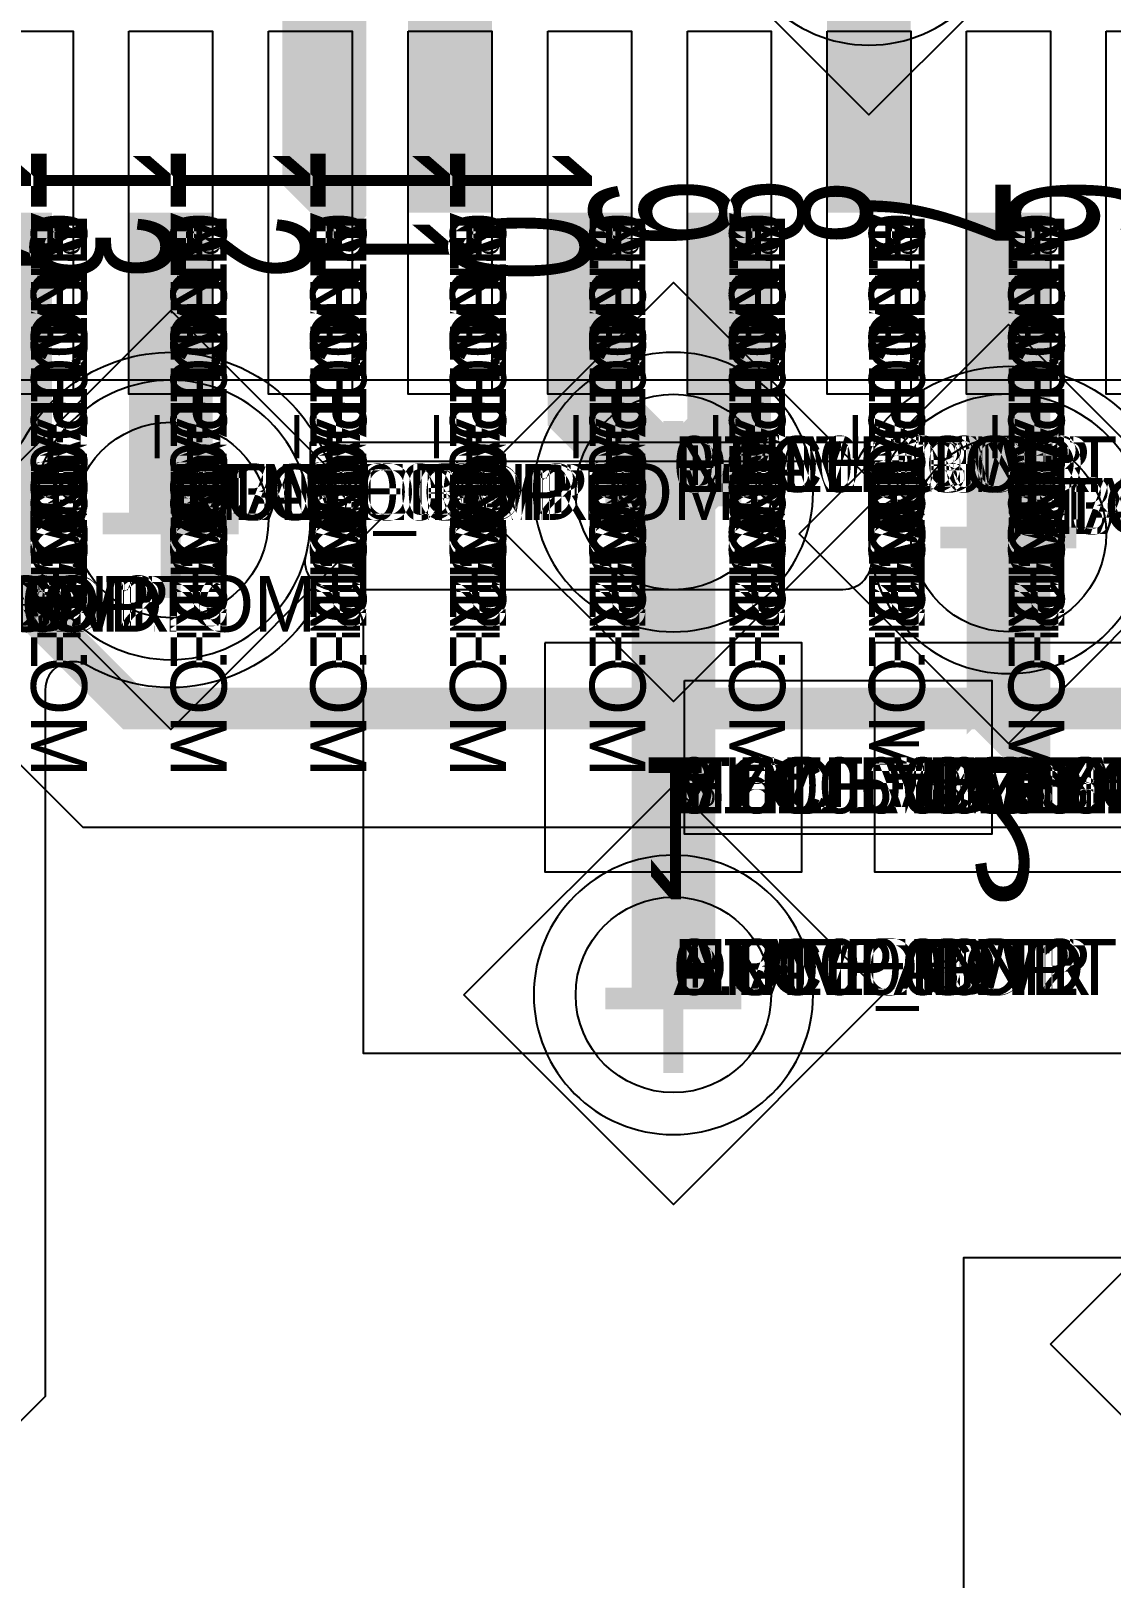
# Model space of a CAD drawing. Extents: x 0 to 323, y 0 to 320.
# Drawn here: x 114.9 to 118.77, y 62.41 to 67.95 of the extents above; entities that cross this region are included whole.
import ezdxf
from ezdxf.enums import TextEntityAlignment as Align

# ---------------------------------------------------------------- set-up
doc = ezdxf.new("R2010")
doc.units = 0
doc.header["$MEASUREMENT"] = 0
doc.layers.get('0').update_dxf_attribs({"linetype": 'CONTINUOUS'})
for name, color, linetype in [('CDN_FIGURES', 7, 'CONTINUOUS'), ('ETCH_BOTTOM', 7, 'CONTINUOUS'), ('ETCH_GND', 3, 'CONTINUOUS'), ('ETCH_INT1', 4, 'CONTINUOUS'), ('ETCH_INT2', 5, 'CONTINUOUS'), ('ETCH_PWR', 6, 'CONTINUOUS'), ('ETCH_TOP', 2, 'CONTINUOUS'), ('MANUFACTURING_NCLEGEND-1-6', 8, 'CONTINUOUS'), ('PACKAGE_GEOMETRY_ASSEMBLY_TOP', 11, 'CONTINUOUS'), ('PACKAGE_GEOMETRY_PIN_NUMBER', 9, 'CONTINUOUS')]:
    doc.layers.add(name, color=color, linetype=linetype)

# ---------------------------------------------------------------- blocks, each defined once
blk = doc.blocks.new('PAD_INFO')
for tag in ['SHAPE_TYPE', 'PAD_HEIGHT', 'PAD_LAYER', 'PAD_TYPE', 'PAD_WIDTH']:
    blk.add_attdef(tag, (0, 0), '', height=0.2)
at = {"flags": 2}
blk.add_attdef('CDN_TYPE', (0, 0), '', height=0.2, dxfattribs=at)
blk = doc.blocks.new('DRILL_INFO')
at = {"flags": 2}
blk.add_attdef('CDN_TYPE', (0, 0), '', height=0.2, dxfattribs=at)
for tag in ['FSHAPE', 'FCHAR', 'DRILL_HEIGHT', 'DIAMETER', 'PLATED', 'DRILL_WIDTH']:
    blk.add_attdef(tag, (0, 0), '', height=0.2)
blk = doc.blocks.new('VIA0700X0300')
at = {"layer": 'ETCH_BOTTOM'}
blk.add_circle((0, 0), 0.35, dxfattribs=at)
at = {"layer": 'ETCH_GND'}
blk.add_circle((0, 0), 0.35, dxfattribs=at)
at = {"layer": 'ETCH_INT1'}
blk.add_circle((0, 0), 0.35, dxfattribs=at)
at = {"layer": 'ETCH_INT2'}
blk.add_circle((0, 0), 0.35, dxfattribs=at)
at = {"layer": 'ETCH_PWR'}
blk.add_circle((0, 0), 0.35, dxfattribs=at)
at = {"layer": 'ETCH_TOP'}
blk.add_circle((0, 0), 0.35, dxfattribs=at)
ref = blk.add_blockref('PAD_INFO', (0, 0))
ref.add_attrib('PAD_LAYER', 'ETCH_TOP', (0, 0), dxfattribs={"height": 0.2})
ref.add_attrib('SHAPE_TYPE', 'NULL', (0, 0), dxfattribs={"height": 0.2})
ref.add_attrib('PAD_TYPE', 'ANTIPAD', (0, 0), dxfattribs={"height": 0.2})
ref.add_attrib('PAD_WIDTH', '0.000000', (0, 0), dxfattribs={"height": 0.2})
ref.add_attrib('PAD_HEIGHT', '0.000000', (0, 0), dxfattribs={"height": 0.2})
ref = blk.add_blockref('PAD_INFO', (0, 0))
ref.add_attrib('PAD_LAYER', 'ETCH_GND', (0, 0), dxfattribs={"height": 0.2})
ref.add_attrib('SHAPE_TYPE', 'NULL', (0, 0), dxfattribs={"height": 0.2})
ref.add_attrib('PAD_TYPE', 'ANTIPAD', (0, 0), dxfattribs={"height": 0.2})
ref.add_attrib('PAD_WIDTH', '0.000000', (0, 0), dxfattribs={"height": 0.2})
ref.add_attrib('PAD_HEIGHT', '0.000000', (0, 0), dxfattribs={"height": 0.2})
ref = blk.add_blockref('PAD_INFO', (0, 0))
ref.add_attrib('PAD_LAYER', 'ETCH_INT1', (0, 0), dxfattribs={"height": 0.2})
ref.add_attrib('SHAPE_TYPE', 'NULL', (0, 0), dxfattribs={"height": 0.2})
ref.add_attrib('PAD_TYPE', 'ANTIPAD', (0, 0), dxfattribs={"height": 0.2})
ref.add_attrib('PAD_WIDTH', '0.000000', (0, 0), dxfattribs={"height": 0.2})
ref.add_attrib('PAD_HEIGHT', '0.000000', (0, 0), dxfattribs={"height": 0.2})
ref = blk.add_blockref('PAD_INFO', (0, 0))
ref.add_attrib('PAD_LAYER', 'ETCH_INT2', (0, 0), dxfattribs={"height": 0.2})
ref.add_attrib('SHAPE_TYPE', 'NULL', (0, 0), dxfattribs={"height": 0.2})
ref.add_attrib('PAD_TYPE', 'ANTIPAD', (0, 0), dxfattribs={"height": 0.2})
ref.add_attrib('PAD_WIDTH', '0.000000', (0, 0), dxfattribs={"height": 0.2})
ref.add_attrib('PAD_HEIGHT', '0.000000', (0, 0), dxfattribs={"height": 0.2})
ref = blk.add_blockref('PAD_INFO', (0, 0))
ref.add_attrib('PAD_LAYER', 'ETCH_PWR', (0, 0), dxfattribs={"height": 0.2})
ref.add_attrib('SHAPE_TYPE', 'NULL', (0, 0), dxfattribs={"height": 0.2})
ref.add_attrib('PAD_TYPE', 'ANTIPAD', (0, 0), dxfattribs={"height": 0.2})
ref.add_attrib('PAD_WIDTH', '0.000000', (0, 0), dxfattribs={"height": 0.2})
ref.add_attrib('PAD_HEIGHT', '0.000000', (0, 0), dxfattribs={"height": 0.2})
ref = blk.add_blockref('PAD_INFO', (0, 0))
ref.add_attrib('PAD_LAYER', 'ETCH_BOTTOM', (0, 0), dxfattribs={"height": 0.2})
ref.add_attrib('SHAPE_TYPE', 'NULL', (0, 0), dxfattribs={"height": 0.2})
ref.add_attrib('PAD_TYPE', 'ANTIPAD', (0, 0), dxfattribs={"height": 0.2})
ref.add_attrib('PAD_WIDTH', '0.000000', (0, 0), dxfattribs={"height": 0.2})
ref.add_attrib('PAD_HEIGHT', '0.000000', (0, 0), dxfattribs={"height": 0.2})
ref = blk.add_blockref('PAD_INFO', (0, 0))
ref.add_attrib('PAD_LAYER', 'ETCH_TOP', (0, 0), dxfattribs={"height": 0.2})
ref.add_attrib('SHAPE_TYPE', 'NULL', (0, 0), dxfattribs={"height": 0.2})
ref.add_attrib('PAD_TYPE', 'THERMAL', (0, 0), dxfattribs={"height": 0.2})
ref.add_attrib('PAD_WIDTH', '0.000000', (0, 0), dxfattribs={"height": 0.2})
ref.add_attrib('PAD_HEIGHT', '0.000000', (0, 0), dxfattribs={"height": 0.2})
ref = blk.add_blockref('PAD_INFO', (0, 0))
ref.add_attrib('PAD_LAYER', 'ETCH_GND', (0, 0), dxfattribs={"height": 0.2})
ref.add_attrib('SHAPE_TYPE', 'NULL', (0, 0), dxfattribs={"height": 0.2})
ref.add_attrib('PAD_TYPE', 'THERMAL', (0, 0), dxfattribs={"height": 0.2})
ref.add_attrib('PAD_WIDTH', '0.000000', (0, 0), dxfattribs={"height": 0.2})
ref.add_attrib('PAD_HEIGHT', '0.000000', (0, 0), dxfattribs={"height": 0.2})
ref = blk.add_blockref('PAD_INFO', (0, 0))
ref.add_attrib('PAD_LAYER', 'ETCH_INT1', (0, 0), dxfattribs={"height": 0.2})
ref.add_attrib('SHAPE_TYPE', 'NULL', (0, 0), dxfattribs={"height": 0.2})
ref.add_attrib('PAD_TYPE', 'THERMAL', (0, 0), dxfattribs={"height": 0.2})
ref.add_attrib('PAD_WIDTH', '0.000000', (0, 0), dxfattribs={"height": 0.2})
ref.add_attrib('PAD_HEIGHT', '0.000000', (0, 0), dxfattribs={"height": 0.2})
ref = blk.add_blockref('PAD_INFO', (0, 0))
ref.add_attrib('PAD_LAYER', 'ETCH_INT2', (0, 0), dxfattribs={"height": 0.2})
ref.add_attrib('SHAPE_TYPE', 'NULL', (0, 0), dxfattribs={"height": 0.2})
ref.add_attrib('PAD_TYPE', 'THERMAL', (0, 0), dxfattribs={"height": 0.2})
ref.add_attrib('PAD_WIDTH', '0.000000', (0, 0), dxfattribs={"height": 0.2})
ref.add_attrib('PAD_HEIGHT', '0.000000', (0, 0), dxfattribs={"height": 0.2})
ref = blk.add_blockref('PAD_INFO', (0, 0))
ref.add_attrib('PAD_LAYER', 'ETCH_PWR', (0, 0), dxfattribs={"height": 0.2})
ref.add_attrib('SHAPE_TYPE', 'NULL', (0, 0), dxfattribs={"height": 0.2})
ref.add_attrib('PAD_TYPE', 'THERMAL', (0, 0), dxfattribs={"height": 0.2})
ref.add_attrib('PAD_WIDTH', '0.000000', (0, 0), dxfattribs={"height": 0.2})
ref.add_attrib('PAD_HEIGHT', '0.000000', (0, 0), dxfattribs={"height": 0.2})
ref = blk.add_blockref('PAD_INFO', (0, 0))
ref.add_attrib('PAD_LAYER', 'ETCH_BOTTOM', (0, 0), dxfattribs={"height": 0.2})
ref.add_attrib('SHAPE_TYPE', 'NULL', (0, 0), dxfattribs={"height": 0.2})
ref.add_attrib('PAD_TYPE', 'THERMAL', (0, 0), dxfattribs={"height": 0.2})
ref.add_attrib('PAD_WIDTH', '0.000000', (0, 0), dxfattribs={"height": 0.2})
ref.add_attrib('PAD_HEIGHT', '0.000000', (0, 0), dxfattribs={"height": 0.2})
ref = blk.add_blockref('PAD_INFO', (0, 0))
ref.add_attrib('PAD_LAYER', 'ETCH_TOP', (0, 0), dxfattribs={"height": 0.2})
ref.add_attrib('SHAPE_TYPE', 'CIRCLE', (0, 0), dxfattribs={"height": 0.2})
ref.add_attrib('PAD_TYPE', 'REGULAR', (0, 0), dxfattribs={"height": 0.2})
ref.add_attrib('PAD_WIDTH', '0.700000', (0, 0), dxfattribs={"height": 0.2})
ref.add_attrib('PAD_HEIGHT', '0.700000', (0, 0), dxfattribs={"height": 0.2})
ref = blk.add_blockref('PAD_INFO', (0, 0))
ref.add_attrib('PAD_LAYER', 'ETCH_GND', (0, 0), dxfattribs={"height": 0.2})
ref.add_attrib('SHAPE_TYPE', 'CIRCLE', (0, 0), dxfattribs={"height": 0.2})
ref.add_attrib('PAD_TYPE', 'REGULAR', (0, 0), dxfattribs={"height": 0.2})
ref.add_attrib('PAD_WIDTH', '0.700000', (0, 0), dxfattribs={"height": 0.2})
ref.add_attrib('PAD_HEIGHT', '0.700000', (0, 0), dxfattribs={"height": 0.2})
ref = blk.add_blockref('PAD_INFO', (0, 0))
ref.add_attrib('PAD_LAYER', 'ETCH_INT1', (0, 0), dxfattribs={"height": 0.2})
ref.add_attrib('SHAPE_TYPE', 'CIRCLE', (0, 0), dxfattribs={"height": 0.2})
ref.add_attrib('PAD_TYPE', 'REGULAR', (0, 0), dxfattribs={"height": 0.2})
ref.add_attrib('PAD_WIDTH', '0.700000', (0, 0), dxfattribs={"height": 0.2})
ref.add_attrib('PAD_HEIGHT', '0.700000', (0, 0), dxfattribs={"height": 0.2})
ref = blk.add_blockref('PAD_INFO', (0, 0))
ref.add_attrib('PAD_LAYER', 'ETCH_INT2', (0, 0), dxfattribs={"height": 0.2})
ref.add_attrib('SHAPE_TYPE', 'CIRCLE', (0, 0), dxfattribs={"height": 0.2})
ref.add_attrib('PAD_TYPE', 'REGULAR', (0, 0), dxfattribs={"height": 0.2})
ref.add_attrib('PAD_WIDTH', '0.700000', (0, 0), dxfattribs={"height": 0.2})
ref.add_attrib('PAD_HEIGHT', '0.700000', (0, 0), dxfattribs={"height": 0.2})
ref = blk.add_blockref('PAD_INFO', (0, 0))
ref.add_attrib('PAD_LAYER', 'ETCH_PWR', (0, 0), dxfattribs={"height": 0.2})
ref.add_attrib('SHAPE_TYPE', 'CIRCLE', (0, 0), dxfattribs={"height": 0.2})
ref.add_attrib('PAD_TYPE', 'REGULAR', (0, 0), dxfattribs={"height": 0.2})
ref.add_attrib('PAD_WIDTH', '0.700000', (0, 0), dxfattribs={"height": 0.2})
ref.add_attrib('PAD_HEIGHT', '0.700000', (0, 0), dxfattribs={"height": 0.2})
ref = blk.add_blockref('PAD_INFO', (0, 0))
ref.add_attrib('PAD_LAYER', 'ETCH_BOTTOM', (0, 0), dxfattribs={"height": 0.2})
ref.add_attrib('SHAPE_TYPE', 'CIRCLE', (0, 0), dxfattribs={"height": 0.2})
ref.add_attrib('PAD_TYPE', 'REGULAR', (0, 0), dxfattribs={"height": 0.2})
ref.add_attrib('PAD_WIDTH', '0.700000', (0, 0), dxfattribs={"height": 0.2})
ref.add_attrib('PAD_HEIGHT', '0.700000', (0, 0), dxfattribs={"height": 0.2})
ref = blk.add_blockref('DRILL_INFO', (0, 0))
ref.add_attrib('DIAMETER', '0.300000', (0, 0), dxfattribs={"height": 0.2})
ref.add_attrib('PLATED', 'PLATED', (0, 0), dxfattribs={"height": 0.2})
ref.add_attrib('FSHAPE', 'DIAMOND', (0, 0), dxfattribs={"height": 0.2})
ref.add_attrib('FCHAR', '+', (0, 0), dxfattribs={"height": 0.2})
ref.add_attrib('DRILL_WIDTH', '1.500000', (0, 0), dxfattribs={"height": 0.2})
ref.add_attrib('DRILL_HEIGHT', '1.500000', (0, 0), dxfattribs={"height": 0.2})
for tag in ['CDN_TYPE', 'PIN']:
    blk.add_attdef(tag, (0, 0), '', height=0.2)
at = {"flags": 2}
for tag in ['PSTKNAME', 'BBV']:
    blk.add_attdef(tag, (0, 0), '', height=0.2, dxfattribs=at)
blk = doc.blocks.new('FIGURE_DIAMOND')
at = {"layer": 'CDN_FIGURES'}
blk.add_lwpolyline([(-0.5, 0), (0, 0.5), (0.5, 0), (0, -0.5)], close=True, dxfattribs=at)
blk = doc.blocks.new('RC1300X0300TS')
at = {"layer": 'ETCH_TOP'}
blk.add_lwpolyline([(-0.65, -0.15), (-0.65, 0.15), (0.65, 0.15), (0.65, -0.15)], close=True, dxfattribs=at)
ref = blk.add_blockref('PAD_INFO', (0, 0))
ref.add_attrib('PAD_LAYER', 'ETCH_TOP', (0, 0), dxfattribs={"height": 0.2})
ref.add_attrib('SHAPE_TYPE', 'NULL', (0, 0), dxfattribs={"height": 0.2})
ref.add_attrib('PAD_TYPE', 'ANTIPAD', (0, 0), dxfattribs={"height": 0.2})
ref.add_attrib('PAD_WIDTH', '0.000000', (0, 0), dxfattribs={"height": 0.2})
ref.add_attrib('PAD_HEIGHT', '0.000000', (0, 0), dxfattribs={"height": 0.2})
ref = blk.add_blockref('PAD_INFO', (0, 0))
ref.add_attrib('PAD_LAYER', 'ETCH_GND', (0, 0), dxfattribs={"height": 0.2})
ref.add_attrib('SHAPE_TYPE', 'NULL', (0, 0), dxfattribs={"height": 0.2})
ref.add_attrib('PAD_TYPE', 'ANTIPAD', (0, 0), dxfattribs={"height": 0.2})
ref.add_attrib('PAD_WIDTH', '0.000000', (0, 0), dxfattribs={"height": 0.2})
ref.add_attrib('PAD_HEIGHT', '0.000000', (0, 0), dxfattribs={"height": 0.2})
ref = blk.add_blockref('PAD_INFO', (0, 0))
ref.add_attrib('PAD_LAYER', 'ETCH_INT1', (0, 0), dxfattribs={"height": 0.2})
ref.add_attrib('SHAPE_TYPE', 'NULL', (0, 0), dxfattribs={"height": 0.2})
ref.add_attrib('PAD_TYPE', 'ANTIPAD', (0, 0), dxfattribs={"height": 0.2})
ref.add_attrib('PAD_WIDTH', '0.000000', (0, 0), dxfattribs={"height": 0.2})
ref.add_attrib('PAD_HEIGHT', '0.000000', (0, 0), dxfattribs={"height": 0.2})
ref = blk.add_blockref('PAD_INFO', (0, 0))
ref.add_attrib('PAD_LAYER', 'ETCH_INT2', (0, 0), dxfattribs={"height": 0.2})
ref.add_attrib('SHAPE_TYPE', 'NULL', (0, 0), dxfattribs={"height": 0.2})
ref.add_attrib('PAD_TYPE', 'ANTIPAD', (0, 0), dxfattribs={"height": 0.2})
ref.add_attrib('PAD_WIDTH', '0.000000', (0, 0), dxfattribs={"height": 0.2})
ref.add_attrib('PAD_HEIGHT', '0.000000', (0, 0), dxfattribs={"height": 0.2})
ref = blk.add_blockref('PAD_INFO', (0, 0))
ref.add_attrib('PAD_LAYER', 'ETCH_PWR', (0, 0), dxfattribs={"height": 0.2})
ref.add_attrib('SHAPE_TYPE', 'NULL', (0, 0), dxfattribs={"height": 0.2})
ref.add_attrib('PAD_TYPE', 'ANTIPAD', (0, 0), dxfattribs={"height": 0.2})
ref.add_attrib('PAD_WIDTH', '0.000000', (0, 0), dxfattribs={"height": 0.2})
ref.add_attrib('PAD_HEIGHT', '0.000000', (0, 0), dxfattribs={"height": 0.2})
ref = blk.add_blockref('PAD_INFO', (0, 0))
ref.add_attrib('PAD_LAYER', 'ETCH_BOTTOM', (0, 0), dxfattribs={"height": 0.2})
ref.add_attrib('SHAPE_TYPE', 'NULL', (0, 0), dxfattribs={"height": 0.2})
ref.add_attrib('PAD_TYPE', 'ANTIPAD', (0, 0), dxfattribs={"height": 0.2})
ref.add_attrib('PAD_WIDTH', '0.000000', (0, 0), dxfattribs={"height": 0.2})
ref.add_attrib('PAD_HEIGHT', '0.000000', (0, 0), dxfattribs={"height": 0.2})
ref = blk.add_blockref('PAD_INFO', (0, 0))
ref.add_attrib('PAD_LAYER', 'ETCH_TOP', (0, 0), dxfattribs={"height": 0.2})
ref.add_attrib('SHAPE_TYPE', 'NULL', (0, 0), dxfattribs={"height": 0.2})
ref.add_attrib('PAD_TYPE', 'THERMAL', (0, 0), dxfattribs={"height": 0.2})
ref.add_attrib('PAD_WIDTH', '0.000000', (0, 0), dxfattribs={"height": 0.2})
ref.add_attrib('PAD_HEIGHT', '0.000000', (0, 0), dxfattribs={"height": 0.2})
ref = blk.add_blockref('PAD_INFO', (0, 0))
ref.add_attrib('PAD_LAYER', 'ETCH_GND', (0, 0), dxfattribs={"height": 0.2})
ref.add_attrib('SHAPE_TYPE', 'NULL', (0, 0), dxfattribs={"height": 0.2})
ref.add_attrib('PAD_TYPE', 'THERMAL', (0, 0), dxfattribs={"height": 0.2})
ref.add_attrib('PAD_WIDTH', '0.000000', (0, 0), dxfattribs={"height": 0.2})
ref.add_attrib('PAD_HEIGHT', '0.000000', (0, 0), dxfattribs={"height": 0.2})
ref = blk.add_blockref('PAD_INFO', (0, 0))
ref.add_attrib('PAD_LAYER', 'ETCH_INT1', (0, 0), dxfattribs={"height": 0.2})
ref.add_attrib('SHAPE_TYPE', 'NULL', (0, 0), dxfattribs={"height": 0.2})
ref.add_attrib('PAD_TYPE', 'THERMAL', (0, 0), dxfattribs={"height": 0.2})
ref.add_attrib('PAD_WIDTH', '0.000000', (0, 0), dxfattribs={"height": 0.2})
ref.add_attrib('PAD_HEIGHT', '0.000000', (0, 0), dxfattribs={"height": 0.2})
ref = blk.add_blockref('PAD_INFO', (0, 0))
ref.add_attrib('PAD_LAYER', 'ETCH_INT2', (0, 0), dxfattribs={"height": 0.2})
ref.add_attrib('SHAPE_TYPE', 'NULL', (0, 0), dxfattribs={"height": 0.2})
ref.add_attrib('PAD_TYPE', 'THERMAL', (0, 0), dxfattribs={"height": 0.2})
ref.add_attrib('PAD_WIDTH', '0.000000', (0, 0), dxfattribs={"height": 0.2})
ref.add_attrib('PAD_HEIGHT', '0.000000', (0, 0), dxfattribs={"height": 0.2})
ref = blk.add_blockref('PAD_INFO', (0, 0))
ref.add_attrib('PAD_LAYER', 'ETCH_PWR', (0, 0), dxfattribs={"height": 0.2})
ref.add_attrib('SHAPE_TYPE', 'NULL', (0, 0), dxfattribs={"height": 0.2})
ref.add_attrib('PAD_TYPE', 'THERMAL', (0, 0), dxfattribs={"height": 0.2})
ref.add_attrib('PAD_WIDTH', '0.000000', (0, 0), dxfattribs={"height": 0.2})
ref.add_attrib('PAD_HEIGHT', '0.000000', (0, 0), dxfattribs={"height": 0.2})
ref = blk.add_blockref('PAD_INFO', (0, 0))
ref.add_attrib('PAD_LAYER', 'ETCH_BOTTOM', (0, 0), dxfattribs={"height": 0.2})
ref.add_attrib('SHAPE_TYPE', 'NULL', (0, 0), dxfattribs={"height": 0.2})
ref.add_attrib('PAD_TYPE', 'THERMAL', (0, 0), dxfattribs={"height": 0.2})
ref.add_attrib('PAD_WIDTH', '0.000000', (0, 0), dxfattribs={"height": 0.2})
ref.add_attrib('PAD_HEIGHT', '0.000000', (0, 0), dxfattribs={"height": 0.2})
ref = blk.add_blockref('PAD_INFO', (0, 0))
ref.add_attrib('PAD_LAYER', 'ETCH_TOP', (0, 0), dxfattribs={"height": 0.2})
ref.add_attrib('SHAPE_TYPE', 'RECTANGLE', (0, 0), dxfattribs={"height": 0.2})
ref.add_attrib('PAD_TYPE', 'REGULAR', (0, 0), dxfattribs={"height": 0.2})
ref.add_attrib('PAD_WIDTH', '1.300000', (0, 0), dxfattribs={"height": 0.2})
ref.add_attrib('PAD_HEIGHT', '0.300000', (0, 0), dxfattribs={"height": 0.2})
ref = blk.add_blockref('PAD_INFO', (0, 0))
ref.add_attrib('PAD_LAYER', 'ETCH_GND', (0, 0), dxfattribs={"height": 0.2})
ref.add_attrib('SHAPE_TYPE', 'NULL', (0, 0), dxfattribs={"height": 0.2})
ref.add_attrib('PAD_TYPE', 'REGULAR', (0, 0), dxfattribs={"height": 0.2})
ref.add_attrib('PAD_WIDTH', '0.000000', (0, 0), dxfattribs={"height": 0.2})
ref.add_attrib('PAD_HEIGHT', '0.000000', (0, 0), dxfattribs={"height": 0.2})
ref = blk.add_blockref('PAD_INFO', (0, 0))
ref.add_attrib('PAD_LAYER', 'ETCH_INT1', (0, 0), dxfattribs={"height": 0.2})
ref.add_attrib('SHAPE_TYPE', 'NULL', (0, 0), dxfattribs={"height": 0.2})
ref.add_attrib('PAD_TYPE', 'REGULAR', (0, 0), dxfattribs={"height": 0.2})
ref.add_attrib('PAD_WIDTH', '0.000000', (0, 0), dxfattribs={"height": 0.2})
ref.add_attrib('PAD_HEIGHT', '0.000000', (0, 0), dxfattribs={"height": 0.2})
ref = blk.add_blockref('PAD_INFO', (0, 0))
ref.add_attrib('PAD_LAYER', 'ETCH_INT2', (0, 0), dxfattribs={"height": 0.2})
ref.add_attrib('SHAPE_TYPE', 'NULL', (0, 0), dxfattribs={"height": 0.2})
ref.add_attrib('PAD_TYPE', 'REGULAR', (0, 0), dxfattribs={"height": 0.2})
ref.add_attrib('PAD_WIDTH', '0.000000', (0, 0), dxfattribs={"height": 0.2})
ref.add_attrib('PAD_HEIGHT', '0.000000', (0, 0), dxfattribs={"height": 0.2})
ref = blk.add_blockref('PAD_INFO', (0, 0))
ref.add_attrib('PAD_LAYER', 'ETCH_PWR', (0, 0), dxfattribs={"height": 0.2})
ref.add_attrib('SHAPE_TYPE', 'NULL', (0, 0), dxfattribs={"height": 0.2})
ref.add_attrib('PAD_TYPE', 'REGULAR', (0, 0), dxfattribs={"height": 0.2})
ref.add_attrib('PAD_WIDTH', '0.000000', (0, 0), dxfattribs={"height": 0.2})
ref.add_attrib('PAD_HEIGHT', '0.000000', (0, 0), dxfattribs={"height": 0.2})
ref = blk.add_blockref('PAD_INFO', (0, 0))
ref.add_attrib('PAD_LAYER', 'ETCH_BOTTOM', (0, 0), dxfattribs={"height": 0.2})
ref.add_attrib('SHAPE_TYPE', 'NULL', (0, 0), dxfattribs={"height": 0.2})
ref.add_attrib('PAD_TYPE', 'REGULAR', (0, 0), dxfattribs={"height": 0.2})
ref.add_attrib('PAD_WIDTH', '0.000000', (0, 0), dxfattribs={"height": 0.2})
ref.add_attrib('PAD_HEIGHT', '0.000000', (0, 0), dxfattribs={"height": 0.2})
ref = blk.add_blockref('DRILL_INFO', (0, 0))
ref.add_attrib('DIAMETER', '0.000000', (0, 0), dxfattribs={"height": 0.2})
ref.add_attrib('PLATED', 'PLATED', (0, 0), dxfattribs={"height": 0.2})
ref.add_attrib('FSHAPE', 'NULL', (0, 0), dxfattribs={"height": 0.2})
ref.add_attrib('DRILL_WIDTH', '0.000000', (0, 0), dxfattribs={"height": 0.2})
ref.add_attrib('DRILL_HEIGHT', '0.000000', (0, 0), dxfattribs={"height": 0.2})
for tag in ['CDN_TYPE', 'PIN']:
    blk.add_attdef(tag, (0, 0), '', height=0.2)
at = {"flags": 2}
for tag in ['PSTKNAME', 'BBV']:
    blk.add_attdef(tag, (0, 0), '', height=0.2, dxfattribs=at)
blk = doc.blocks.new('LQFP176')
at = {"layer": 'PACKAGE_GEOMETRY_ASSEMBLY_TOP'}
blk.add_lwpolyline([(-12.1, -12.1), (12.1, -12.1), (12.1, 12.1), (-12.1, 12.1)], close=True, dxfattribs=at)
at = {"layer": 'ETCH_TOP'}
for p in [(-12.7, 8.75), (-12.7, 8.25), (-12.7, 7.75), (-12.7, 7.25), (-12.7, 6.75), (-12.7, 6.25), (-12.7, 5.75), (-12.7, 5.25), (-12.7, 4.75)]:
    blk.add_blockref('RC1300X0300TS', p, dxfattribs=at)
at = {"flags": 2}
for tag in ['SYMBOL_TYPE', 'CDN_TYPE', 'REFDES']:
    blk.add_attdef(tag, (0, 0), '', height=0.2, dxfattribs=at)
blk = doc.blocks.new('RC0920X0820TS')
at = {"layer": 'ETCH_TOP'}
blk.add_lwpolyline([(-0.46, -0.41), (-0.46, 0.41), (0.46, 0.41), (0.46, -0.41)], close=True, dxfattribs=at)
ref = blk.add_blockref('PAD_INFO', (0, 0))
ref.add_attrib('PAD_LAYER', 'ETCH_TOP', (0, 0), dxfattribs={"height": 0.2})
ref.add_attrib('SHAPE_TYPE', 'NULL', (0, 0), dxfattribs={"height": 0.2})
ref.add_attrib('PAD_TYPE', 'ANTIPAD', (0, 0), dxfattribs={"height": 0.2})
ref.add_attrib('PAD_WIDTH', '0.000000', (0, 0), dxfattribs={"height": 0.2})
ref.add_attrib('PAD_HEIGHT', '0.000000', (0, 0), dxfattribs={"height": 0.2})
ref = blk.add_blockref('PAD_INFO', (0, 0))
ref.add_attrib('PAD_LAYER', 'ETCH_GND', (0, 0), dxfattribs={"height": 0.2})
ref.add_attrib('SHAPE_TYPE', 'NULL', (0, 0), dxfattribs={"height": 0.2})
ref.add_attrib('PAD_TYPE', 'ANTIPAD', (0, 0), dxfattribs={"height": 0.2})
ref.add_attrib('PAD_WIDTH', '0.000000', (0, 0), dxfattribs={"height": 0.2})
ref.add_attrib('PAD_HEIGHT', '0.000000', (0, 0), dxfattribs={"height": 0.2})
ref = blk.add_blockref('PAD_INFO', (0, 0))
ref.add_attrib('PAD_LAYER', 'ETCH_INT1', (0, 0), dxfattribs={"height": 0.2})
ref.add_attrib('SHAPE_TYPE', 'NULL', (0, 0), dxfattribs={"height": 0.2})
ref.add_attrib('PAD_TYPE', 'ANTIPAD', (0, 0), dxfattribs={"height": 0.2})
ref.add_attrib('PAD_WIDTH', '0.000000', (0, 0), dxfattribs={"height": 0.2})
ref.add_attrib('PAD_HEIGHT', '0.000000', (0, 0), dxfattribs={"height": 0.2})
ref = blk.add_blockref('PAD_INFO', (0, 0))
ref.add_attrib('PAD_LAYER', 'ETCH_INT2', (0, 0), dxfattribs={"height": 0.2})
ref.add_attrib('SHAPE_TYPE', 'NULL', (0, 0), dxfattribs={"height": 0.2})
ref.add_attrib('PAD_TYPE', 'ANTIPAD', (0, 0), dxfattribs={"height": 0.2})
ref.add_attrib('PAD_WIDTH', '0.000000', (0, 0), dxfattribs={"height": 0.2})
ref.add_attrib('PAD_HEIGHT', '0.000000', (0, 0), dxfattribs={"height": 0.2})
ref = blk.add_blockref('PAD_INFO', (0, 0))
ref.add_attrib('PAD_LAYER', 'ETCH_PWR', (0, 0), dxfattribs={"height": 0.2})
ref.add_attrib('SHAPE_TYPE', 'NULL', (0, 0), dxfattribs={"height": 0.2})
ref.add_attrib('PAD_TYPE', 'ANTIPAD', (0, 0), dxfattribs={"height": 0.2})
ref.add_attrib('PAD_WIDTH', '0.000000', (0, 0), dxfattribs={"height": 0.2})
ref.add_attrib('PAD_HEIGHT', '0.000000', (0, 0), dxfattribs={"height": 0.2})
ref = blk.add_blockref('PAD_INFO', (0, 0))
ref.add_attrib('PAD_LAYER', 'ETCH_BOTTOM', (0, 0), dxfattribs={"height": 0.2})
ref.add_attrib('SHAPE_TYPE', 'NULL', (0, 0), dxfattribs={"height": 0.2})
ref.add_attrib('PAD_TYPE', 'ANTIPAD', (0, 0), dxfattribs={"height": 0.2})
ref.add_attrib('PAD_WIDTH', '0.000000', (0, 0), dxfattribs={"height": 0.2})
ref.add_attrib('PAD_HEIGHT', '0.000000', (0, 0), dxfattribs={"height": 0.2})
ref = blk.add_blockref('PAD_INFO', (0, 0))
ref.add_attrib('PAD_LAYER', 'ETCH_TOP', (0, 0), dxfattribs={"height": 0.2})
ref.add_attrib('SHAPE_TYPE', 'NULL', (0, 0), dxfattribs={"height": 0.2})
ref.add_attrib('PAD_TYPE', 'THERMAL', (0, 0), dxfattribs={"height": 0.2})
ref.add_attrib('PAD_WIDTH', '0.000000', (0, 0), dxfattribs={"height": 0.2})
ref.add_attrib('PAD_HEIGHT', '0.000000', (0, 0), dxfattribs={"height": 0.2})
ref = blk.add_blockref('PAD_INFO', (0, 0))
ref.add_attrib('PAD_LAYER', 'ETCH_GND', (0, 0), dxfattribs={"height": 0.2})
ref.add_attrib('SHAPE_TYPE', 'NULL', (0, 0), dxfattribs={"height": 0.2})
ref.add_attrib('PAD_TYPE', 'THERMAL', (0, 0), dxfattribs={"height": 0.2})
ref.add_attrib('PAD_WIDTH', '0.000000', (0, 0), dxfattribs={"height": 0.2})
ref.add_attrib('PAD_HEIGHT', '0.000000', (0, 0), dxfattribs={"height": 0.2})
ref = blk.add_blockref('PAD_INFO', (0, 0))
ref.add_attrib('PAD_LAYER', 'ETCH_INT1', (0, 0), dxfattribs={"height": 0.2})
ref.add_attrib('SHAPE_TYPE', 'NULL', (0, 0), dxfattribs={"height": 0.2})
ref.add_attrib('PAD_TYPE', 'THERMAL', (0, 0), dxfattribs={"height": 0.2})
ref.add_attrib('PAD_WIDTH', '0.000000', (0, 0), dxfattribs={"height": 0.2})
ref.add_attrib('PAD_HEIGHT', '0.000000', (0, 0), dxfattribs={"height": 0.2})
ref = blk.add_blockref('PAD_INFO', (0, 0))
ref.add_attrib('PAD_LAYER', 'ETCH_INT2', (0, 0), dxfattribs={"height": 0.2})
ref.add_attrib('SHAPE_TYPE', 'NULL', (0, 0), dxfattribs={"height": 0.2})
ref.add_attrib('PAD_TYPE', 'THERMAL', (0, 0), dxfattribs={"height": 0.2})
ref.add_attrib('PAD_WIDTH', '0.000000', (0, 0), dxfattribs={"height": 0.2})
ref.add_attrib('PAD_HEIGHT', '0.000000', (0, 0), dxfattribs={"height": 0.2})
ref = blk.add_blockref('PAD_INFO', (0, 0))
ref.add_attrib('PAD_LAYER', 'ETCH_PWR', (0, 0), dxfattribs={"height": 0.2})
ref.add_attrib('SHAPE_TYPE', 'NULL', (0, 0), dxfattribs={"height": 0.2})
ref.add_attrib('PAD_TYPE', 'THERMAL', (0, 0), dxfattribs={"height": 0.2})
ref.add_attrib('PAD_WIDTH', '0.000000', (0, 0), dxfattribs={"height": 0.2})
ref.add_attrib('PAD_HEIGHT', '0.000000', (0, 0), dxfattribs={"height": 0.2})
ref = blk.add_blockref('PAD_INFO', (0, 0))
ref.add_attrib('PAD_LAYER', 'ETCH_BOTTOM', (0, 0), dxfattribs={"height": 0.2})
ref.add_attrib('SHAPE_TYPE', 'NULL', (0, 0), dxfattribs={"height": 0.2})
ref.add_attrib('PAD_TYPE', 'THERMAL', (0, 0), dxfattribs={"height": 0.2})
ref.add_attrib('PAD_WIDTH', '0.000000', (0, 0), dxfattribs={"height": 0.2})
ref.add_attrib('PAD_HEIGHT', '0.000000', (0, 0), dxfattribs={"height": 0.2})
ref = blk.add_blockref('PAD_INFO', (0, 0))
ref.add_attrib('PAD_LAYER', 'ETCH_TOP', (0, 0), dxfattribs={"height": 0.2})
ref.add_attrib('SHAPE_TYPE', 'RECTANGLE', (0, 0), dxfattribs={"height": 0.2})
ref.add_attrib('PAD_TYPE', 'REGULAR', (0, 0), dxfattribs={"height": 0.2})
ref.add_attrib('PAD_WIDTH', '0.920000', (0, 0), dxfattribs={"height": 0.2})
ref.add_attrib('PAD_HEIGHT', '0.820000', (0, 0), dxfattribs={"height": 0.2})
ref = blk.add_blockref('PAD_INFO', (0, 0))
ref.add_attrib('PAD_LAYER', 'ETCH_GND', (0, 0), dxfattribs={"height": 0.2})
ref.add_attrib('SHAPE_TYPE', 'NULL', (0, 0), dxfattribs={"height": 0.2})
ref.add_attrib('PAD_TYPE', 'REGULAR', (0, 0), dxfattribs={"height": 0.2})
ref.add_attrib('PAD_WIDTH', '0.000000', (0, 0), dxfattribs={"height": 0.2})
ref.add_attrib('PAD_HEIGHT', '0.000000', (0, 0), dxfattribs={"height": 0.2})
ref = blk.add_blockref('PAD_INFO', (0, 0))
ref.add_attrib('PAD_LAYER', 'ETCH_INT1', (0, 0), dxfattribs={"height": 0.2})
ref.add_attrib('SHAPE_TYPE', 'NULL', (0, 0), dxfattribs={"height": 0.2})
ref.add_attrib('PAD_TYPE', 'REGULAR', (0, 0), dxfattribs={"height": 0.2})
ref.add_attrib('PAD_WIDTH', '0.000000', (0, 0), dxfattribs={"height": 0.2})
ref.add_attrib('PAD_HEIGHT', '0.000000', (0, 0), dxfattribs={"height": 0.2})
ref = blk.add_blockref('PAD_INFO', (0, 0))
ref.add_attrib('PAD_LAYER', 'ETCH_INT2', (0, 0), dxfattribs={"height": 0.2})
ref.add_attrib('SHAPE_TYPE', 'NULL', (0, 0), dxfattribs={"height": 0.2})
ref.add_attrib('PAD_TYPE', 'REGULAR', (0, 0), dxfattribs={"height": 0.2})
ref.add_attrib('PAD_WIDTH', '0.000000', (0, 0), dxfattribs={"height": 0.2})
ref.add_attrib('PAD_HEIGHT', '0.000000', (0, 0), dxfattribs={"height": 0.2})
ref = blk.add_blockref('PAD_INFO', (0, 0))
ref.add_attrib('PAD_LAYER', 'ETCH_PWR', (0, 0), dxfattribs={"height": 0.2})
ref.add_attrib('SHAPE_TYPE', 'NULL', (0, 0), dxfattribs={"height": 0.2})
ref.add_attrib('PAD_TYPE', 'REGULAR', (0, 0), dxfattribs={"height": 0.2})
ref.add_attrib('PAD_WIDTH', '0.000000', (0, 0), dxfattribs={"height": 0.2})
ref.add_attrib('PAD_HEIGHT', '0.000000', (0, 0), dxfattribs={"height": 0.2})
ref = blk.add_blockref('PAD_INFO', (0, 0))
ref.add_attrib('PAD_LAYER', 'ETCH_BOTTOM', (0, 0), dxfattribs={"height": 0.2})
ref.add_attrib('SHAPE_TYPE', 'NULL', (0, 0), dxfattribs={"height": 0.2})
ref.add_attrib('PAD_TYPE', 'REGULAR', (0, 0), dxfattribs={"height": 0.2})
ref.add_attrib('PAD_WIDTH', '0.000000', (0, 0), dxfattribs={"height": 0.2})
ref.add_attrib('PAD_HEIGHT', '0.000000', (0, 0), dxfattribs={"height": 0.2})
ref = blk.add_blockref('DRILL_INFO', (0, 0))
ref.add_attrib('DIAMETER', '0.000000', (0, 0), dxfattribs={"height": 0.2})
ref.add_attrib('PLATED', 'PLATED', (0, 0), dxfattribs={"height": 0.2})
ref.add_attrib('FSHAPE', 'NULL', (0, 0), dxfattribs={"height": 0.2})
ref.add_attrib('DRILL_WIDTH', '0.000000', (0, 0), dxfattribs={"height": 0.2})
ref.add_attrib('DRILL_HEIGHT', '0.000000', (0, 0), dxfattribs={"height": 0.2})
for tag in ['CDN_TYPE', 'PIN']:
    blk.add_attdef(tag, (0, 0), '', height=0.2)
at = {"flags": 2}
for tag in ['PSTKNAME', 'BBV']:
    blk.add_attdef(tag, (0, 0), '', height=0.2, dxfattribs=at)
blk = doc.blocks.new('F270')
at = {"layer": 'PACKAGE_GEOMETRY_ASSEMBLY_TOP'}
blk.add_lwpolyline([(0.04, -0.275), (1.14, -0.275), (1.14, 0.275), (0.04, 0.275)], close=True, dxfattribs=at)
at = {"layer": 'ETCH_TOP'}
ref = blk.add_blockref('RC0920X0820TS', (0, 0), dxfattribs=at)
ref.add_attrib('CDN_TYPE', 'PIN', (0, 0), dxfattribs={"height": 0.2})
ref.add_attrib('PIN', '1', (0, 0), dxfattribs={"height": 0.2})
ref = blk.add_blockref('RC0920X0820TS', (1.18, 0), dxfattribs=at)
ref.add_attrib('CDN_TYPE', 'PIN', (0, 0), dxfattribs={"height": 0.2})
ref.add_attrib('PIN', '2', (0, 0), dxfattribs={"height": 0.2})
at = {"flags": 2}
for tag in ['SYMBOL_TYPE', 'CDN_TYPE', 'REFDES']:
    blk.add_attdef(tag, (0, 0), '', height=0.2, dxfattribs=at)

msp = doc.modelspace()

# ---------------------------------------------------------------- linework, layer by layer
at = {"layer": 'ETCH_BOTTOM'}
for points, format in [([(114.0001, 83.9002), (114.0001, 67.185), (114.7155, 66.4697, 0.497656), (114.8757, 66.492, -0.700538), (115.9894, 66.3128), (115.9973, 66.2716), (116.0899, 66.2716), (116.0899, 66.4101), (117.8584, 66.4101), (117.8728, 66.4366, -0.594587), (118.9272, 66.4366), (118.9416, 66.4101), (119.4901, 66.4101), (119.4901, 64.2899), (116.0899, 64.2899), (116.0899, 65.8182, 0.746943), (115.9034, 65.8734, -0.398005), (115.1019, 65.6792, 0.576193), (114.9501, 65.5912), (114.9501, 63.0622), (110.5388, 58.6509, 0.434592)], "xyb"), ([(117.2, 65.35, 0.3, 0.3, 0), (117.2, 66.3, 0.3, 0.3, 0)], "xyseb"), ([(118.4, 66.15, 0.3, 0.3, 0), (118.4, 65.37, 0.3, 0.3, 0), (118.38, 65.35, 0.3, 0.3, 0)], "xyseb"), ([(117.2, 65.35, 0.3, 0.3, 0), (117.2, 64.5, 0.3, 0.3, 0)], "xyseb"), ([(116.6499, 57.3999), (116.6499, 60.2001), (118.2399, 60.2001), (118.2399, 63.5601), (121.3899, 63.5601), (121.3899, 65.1101), (124.7901, 65.1101), (124.7901, 63.2466), (124.7987, 63.2338, -0.148541), (124.9001, 62.9), (124.9001, 62.85, -0.795244), (123.7608, 62.5867), (123.757, 62.5943), (123.3614, 62.9899), (121.8601, 62.9899), (121.8601, 61.8916), (121.8866, 61.8772, -0.089407), (122.0527, 61.744, 0.434813), (122.2009, 61.7388), (122.3121, 61.8501), (145.5399, 61.8501)], "xyb")]:
    msp.add_lwpolyline(points, format=format, dxfattribs=at)
at = {"layer": 'ETCH_GND'}
for points in [[(115.9001, 66.2, 1), (114.8999, 66.2, 1)], [(118.9001, 66.15, 1), (117.8999, 66.15, 1)]]:
    msp.add_lwpolyline(points, format="xyb", close=True, dxfattribs=at)
at = {"layer": 'ETCH_INT1'}
for points in [[(118.4001, 68.4, 1), (117.3999, 68.4, 1)], [(117.7001, 66.3, 1), (116.6999, 66.3, 1)], [(115.9001, 66.2, 1), (114.8999, 66.2, 1)], [(118.9001, 66.15, 1), (117.8999, 66.15, 1)], [(117.7001, 64.5, 1), (116.6999, 64.5, 1)]]:
    msp.add_lwpolyline(points, format="xyb", close=True, dxfattribs=at)
at = {"layer": 'ETCH_INT2'}
for points in [[(115.9001, 66.2, 1), (114.8999, 66.2, 1)], [(118.9001, 66.15, 1), (117.8999, 66.15, 1)]]:
    msp.add_lwpolyline(points, format="xyb", close=True, dxfattribs=at)
at = {"layer": 'ETCH_PWR'}
for points in [[(118.4001, 68.4, 1), (117.3999, 68.4, 1)], [(117.7001, 66.3, 1), (116.6999, 66.3, 1)], [(117.7001, 64.5, 1), (116.6999, 64.5, 1)]]:
    msp.add_lwpolyline(points, format="xyb", close=True, dxfattribs=at)
at = {"layer": 'ETCH_TOP'}
for points in [[(116.4, 67.3, 0.3, 0.3, 0), (116.4, 68.35, 0.3, 0.3, 0), (121.35, 73.3, 0.3, 0.3, 0), (121.35, 82.9, 0.3, 0.3, 0)], [(127.3, 71.1, 0.15, 0.15, 0), (126.8432, 71.1, 0.15, 0.15, 0), (126.3932, 70.65, 0.15, 0.15, 0), (126.1633, 70.65, 0.15, 0.15, 0), (121.0383, 65.525, 0.15, 0.15, 0), (115.2618, 65.525, 0.15, 0.15, 0), (114.825, 65.9618, 0.15, 0.15, 0), (114.825, 66.4383, 0.15, 0.15, 0), (114.9, 66.5133, 0.15, 0.15, 0), (114.9, 67.3, 0.15, 0.15, 0)], [(115.95, 68.95, 0.3, 0.3, 0), (115.95, 67.35, 0.3, 0.3, 0), (115.9, 67.3, 0.3, 0.3, 0)], [(117.9, 67.3, 0.3, 0.3, 0), (117.9, 68.4, 0.3, 0.3, 0)], [(115.4, 67.3, 0.3, 0.3, 0), (115.4, 66.2, 0.3, 0.3, 0)], [(116.9, 67.3, 0.3, 0.3, 0), (116.9, 66.6, 0.3, 0.3, 0), (117.2, 66.3, 0.3, 0.3, 0)], [(117.4, 67.3, 0.3, 0.3, 0), (117.4, 66.5, 0.3, 0.3, 0), (117.2, 66.3, 0.3, 0.3, 0)], [(118.4, 67.3, 0.3, 0.3, 0), (118.4, 66.15, 0.3, 0.3, 0)]]:
    msp.add_lwpolyline(points, format="xyseb", dxfattribs=at)
msp.add_lwpolyline([(115.9829, 65.9501, -0.489187), (115.8846, 66.0765, 0.062465), (115.9001, 66.2), (115.9001, 66.479), (117.8999, 66.479), (117.8999, 66.15, 0.041154), (117.9067, 66.0681, -0.463209), (117.8066, 65.9501)], format="xyb", close=True, dxfattribs=at)
msp.add_lwpolyline([(114.3999, 65.7857), (115.0857, 65.0999), (121.2144, 65.0999)], dxfattribs=at)

# ---------------------------------------------------------------- block references
at = {"rotation": 270}
msp.add_blockref('LQFP176', (110.15, 54.6), dxfattribs=at)
at = {"xscale": -1, "rotation": 180}
msp.add_blockref('F270', (117.2, 65.35), dxfattribs=at)
at = {"layer": 'ETCH_TOP'}
for p in [(117.2, 66.3), (115.4, 66.2), (118.4, 66.15), (113.9, 65.8), (117.2, 64.5)]:
    msp.add_blockref('VIA0700X0300', p, dxfattribs=at)
at = {"layer": 'MANUFACTURING_NCLEGEND-1-6', "xscale": 1.5, "yscale": 1.5}
for p in [(117.9, 68.4), (117.2, 66.3), (115.4, 66.2), (118.4, 66.15), (117.2, 64.5), (119.3, 63.25)]:
    msp.add_blockref('FIGURE_DIAMOND', p, dxfattribs=at)

# ---------------------------------------------------------------- texts
at = {"layer": 'MANUFACTURING_NCLEGEND-1-6'}
for p in [(117.2, 66.3), (115.4, 66.2), (118.4, 66.15), (117.2, 64.5)]:
    msp.add_text('+', height=0.75, dxfattribs=at).set_placement(p, align=Align.MIDDLE_CENTER)
at = {"layer": 'PACKAGE_GEOMETRY_PIN_NUMBER', "width": 0.649606}
for s, p in [('14', (114.4, 67.3)), ('13', (114.9, 67.3)), ('12', (115.4, 67.3)), ('11', (115.9, 67.3)), ('10', (116.4, 67.3)), ('9', (116.9, 67.3)), ('8', (117.4, 67.3)), ('7', (117.9, 67.3)), ('6', (118.4, 67.3))]:
    msp.add_text(s, height=0.508, rotation=270, dxfattribs=at).set_placement(p, align=Align.CENTER)
at = {"layer": 'PACKAGE_GEOMETRY_PIN_NUMBER', "text_generation_flag": 2, "width": 0.649606}
for s, p in [('1', (117.2, 65.35)), ('2', (118.38, 65.35))]:
    msp.add_text(s, height=0.508, rotation=180, dxfattribs=at).set_placement(p, align=Align.CENTER)

doc.saveas('drawing.dxf')
